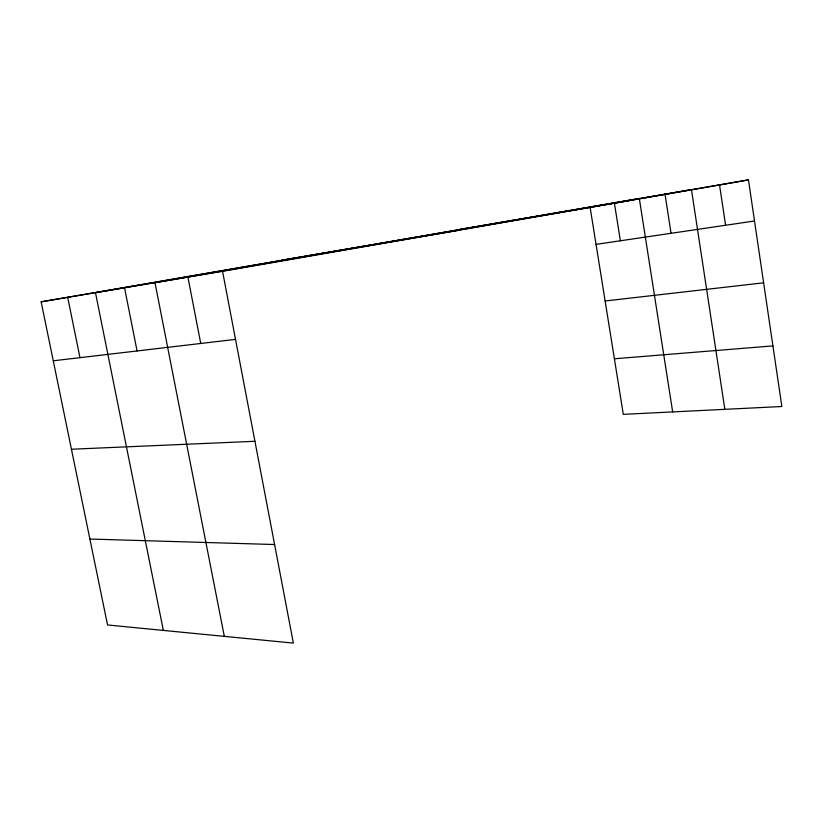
<?xml version="1.0" encoding="UTF-8"?>
<svg xmlns="http://www.w3.org/2000/svg" width="823" height="823" viewBox="0 0 823 823"><rect width="100%" height="100%" fill="white"/><g stroke="black" fill="none" stroke-linecap="round" stroke-linejoin="round"><path stroke-width="1.23" d="M41.15 301.825L222.56 271.323L293.369 643.102L107.546 624.966L41.15 301.825L748.457 179.898L781.85 406.511L623.299 414.36L590.029 206.789M222.56 271.323L748.457 179.898M459.82 229.339L628.813 200.699M281.672 260.181L460.098 230.029M596.058 244.369L754.506 220.986M53.269 360.803L235.522 339.385M605.131 300.981L763.621 282.814M614.39 358.777L772.92 345.897M71.436 449.235L254.924 441.282M89.892 539.044L274.594 544.528M67.702 297.36L79.965 357.666M163.345 630.408L95.478 292.69L639.306 198.425L672.669 411.922M124.54 287.803L137.071 350.948M224.319 636.364L154.981 282.69L691.454 189.578L724.857 409.329M187.922 277.145L200.74 343.469M614.328 202.664L620.357 240.789M665.005 194.063L671.054 233.3M719.518 184.815L725.577 225.255"/></g></svg>
